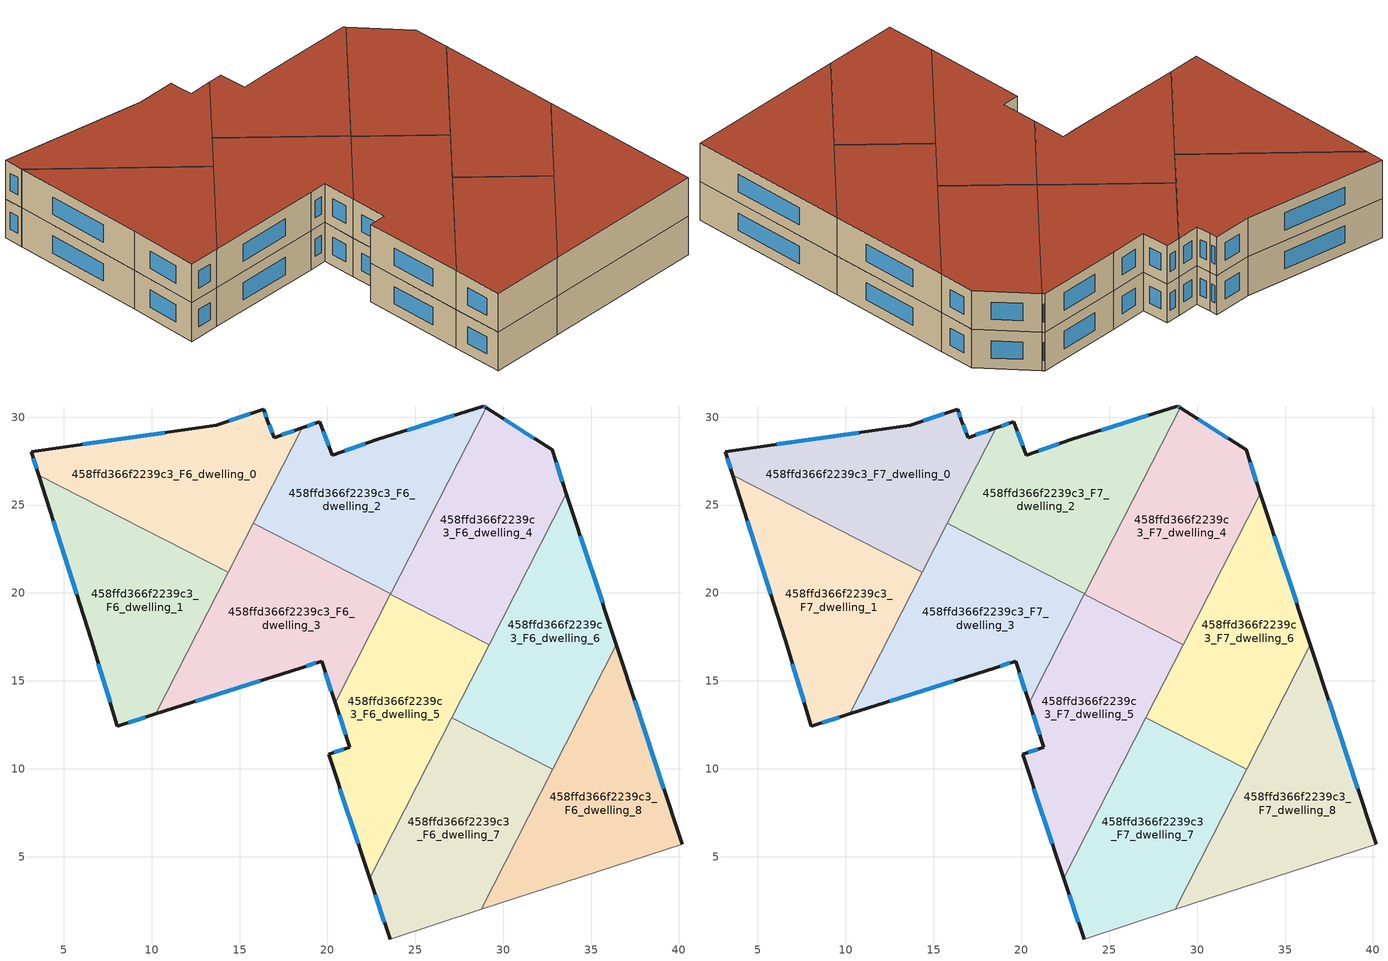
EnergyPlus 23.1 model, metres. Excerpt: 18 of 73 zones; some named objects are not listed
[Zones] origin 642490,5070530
458ffd366f2239c3_F6_dwelling_0
 floor to 458ffd366f2239c3_F5_dwelling_0 (EU_floor_Construction): 18.57,29.39 14.37,21.19 3.58,26.71 3.16,28.04 13.67,29.54 16.37,30.44 16.57,29.84 16.97,28.84 z18
 wall outside (EU_wall_Construction): 18.57,29.39 16.97,28.84 16.57,29.84 16.37,30.44 13.67,29.54 3.16,28.04 3.58,26.71 z18:21
 wall to 458ffd366f2239c3_F6_dwelling_1 (EU_wall_Construction): 3.58,26.71 14.37,21.19 z18:21
 wall to 458ffd366f2239c3_F6_dwelling_2 (EU_wall_Construction): 15.79,23.96 18.57,29.39 z18:21
 wall to 458ffd366f2239c3_F6_dwelling_3 (EU_wall_Construction): 14.37,21.19 15.79,23.96 z18:21
 window (EU_Window_Construction): 15.62,30.19 14.42,29.79 / 16.51,30.01 16.42,30.27 / 16.86,29.12 16.68,29.56 / 18.13,29.24 17.41,28.99 / 3.28,27.67 3.47,27.08 / 10.76,29.12 6.07,28.46 z18.83:20.17
458ffd366f2239c3_F6_dwelling_1
 floor to 458ffd366f2239c3_F5_dwelling_1 (EU_floor_Construction): 14.37,21.19 10.24,13.12 8.06,12.43 6.56,17.33 3.58,26.71 z18
 wall outside (EU_wall_Construction): 3.58,26.71 6.56,17.33 8.06,12.43 10.24,13.12 z18:21
 wall to 458ffd366f2239c3_F6_dwelling_3 (EU_wall_Construction): 10.24,13.12 14.37,21.19 z18:21
 window (EU_Window_Construction): 8.66,12.62 9.64,12.93 / 6.97,15.98 7.64,13.79 / 4.41,24.11 5.73,19.93 z18.83:20.17
458ffd366f2239c3_F6_dwelling_2
 floor to 458ffd366f2239c3_F5_dwelling_2 (EU_floor_Construction): 29.02,30.54 23.61,19.96 15.79,23.96 18.57,29.39 19.57,29.74 20.27,27.84 22.87,28.74 28.88,30.64 z18
 wall outside (EU_wall_Construction): 29.02,30.54 28.88,30.64 22.87,28.74 20.27,27.84 19.57,29.74 18.57,29.39 z18:21
 wall to 458ffd366f2239c3_F6_dwelling_3 (EU_wall_Construction): 15.79,23.96 23.61,19.96 z18:21
 wall to 458ffd366f2239c3_F6_dwelling_4 (EU_wall_Construction): 23.61,19.96 29.02,30.54 z18:21
 window (EU_Window_Construction): 22.15,28.49 20.99,28.09 / 27.22,30.11 24.54,29.26 / 28.98,30.57 28.92,30.61 / 19.29,29.64 18.85,29.49 / 20.08,28.36 19.76,29.21 z18.83:20.17
458ffd366f2239c3_F6_dwelling_3
 floor to 458ffd366f2239c3_F5_dwelling_3 (EU_floor_Construction): 23.61,19.96 20.44,13.76 19.67,16.13 18.47,15.73 10.24,13.12 15.79,23.96 z18
 wall outside (EU_wall_Construction): 10.24,13.12 18.47,15.73 19.67,16.13 20.44,13.76 z18:21
 wall to 458ffd366f2239c3_F6_dwelling_5 (EU_wall_Construction): 20.44,13.76 23.58,19.91 z18:21
 wall to 458ffd366f2239c3_F6_dwelling_4 (EU_wall_Construction): 23.58,19.91 23.61,19.96 z18:21
 window (EU_Window_Construction): 18.8,15.84 19.33,16.02 / 12.52,13.84 16.19,15.01 / 19.88,15.47 20.22,14.42 z18.83:20.17
458ffd366f2239c3_F6_dwelling_4
 floor to 458ffd366f2239c3_F5_dwelling_4 (EU_floor_Construction): 32.78,28.13 33.6,25.65 29.2,17.04 23.58,19.91 29.02,30.54 z18
 wall outside (EU_wall_Construction): 33.6,25.65 32.78,28.13 29.02,30.54 z18:21
 wall to 458ffd366f2239c3_F6_dwelling_5 (EU_wall_Construction): 23.58,19.91 29.2,17.04 z18:21
 wall to 458ffd366f2239c3_F6_dwelling_6 (EU_wall_Construction): 29.2,17.04 33.6,25.65 z18:21
 window (EU_Window_Construction): 31.74,28.8 30.06,29.88 / 33.37,26.34 33.01,27.45 z18.83:20.17
458ffd366f2239c3_F6_dwelling_5
 floor to 458ffd366f2239c3_F5_dwelling_5 (EU_floor_Construction): 29.2,17.04 22.41,3.78 20.07,10.83 21.27,11.22 20.44,13.76 23.58,19.91 z18
 wall outside (EU_wall_Construction): 20.44,13.76 21.27,11.22 20.07,10.83 22.41,3.78 z18:21
 wall to 458ffd366f2239c3_F6_dwelling_7 (EU_wall_Construction): 22.41,3.78 27.08,12.9 z18:21
 wall to 458ffd366f2239c3_F6_dwelling_6 (EU_wall_Construction): 27.08,12.9 29.2,17.04 z18:21
 window (EU_Window_Construction): 20.93,11.11 20.4,10.94 / 20.67,13.06 21.04,11.93 / 20.72,8.87 21.76,5.73 z18.83:20.17
458ffd366f2239c3_F6_dwelling_6
 floor to 458ffd366f2239c3_F5_dwelling_6 (EU_floor_Construction): 33.6,25.65 36.44,17.05 32.81,9.97 27.08,12.9 z18
 wall outside (EU_wall_Construction): 36.44,17.05 33.6,25.65 z18:21
 wall to 458ffd366f2239c3_F6_dwelling_7 (EU_wall_Construction): 27.08,12.9 32.81,9.97 z18:21
 wall to 458ffd366f2239c3_F6_dwelling_8 (EU_wall_Construction): 32.81,9.97 36.44,17.05 z18:21
 window (EU_Window_Construction): 35.65,19.43 34.39,23.27 z18.83:20.17
458ffd366f2239c3_F6_dwelling_7
 floor to 458ffd366f2239c3_F5_dwelling_7 (EU_floor_Construction): 32.81,9.97 28.74,2 23.56,0.32 22.41,3.78 27.08,12.9 z18
 wall outside (EU_wall_Construction): 22.41,3.78 23.56,0.32 z18:21
 wall adiabatic (EU_wall_Construction): 23.56,0.32 28.74,2 z18:21
 wall to 458ffd366f2239c3_F6_dwelling_8 (EU_wall_Construction): 28.74,2 32.81,9.97 z18:21
 window (EU_Window_Construction): 22.73,2.82 23.25,1.28 z18.83:20.17
458ffd366f2239c3_F6_dwelling_8
 floor to 458ffd366f2239c3_F5_dwelling_8 (EU_floor_Construction): 36.44,17.05 40.18,5.72 28.74,2 z18
 wall outside (EU_wall_Construction): 40.18,5.72 36.44,17.05 z18:21
 wall adiabatic (EU_wall_Construction): 28.74,2 40.18,5.72 z18:21
 window (EU_Window_Construction): 39.14,8.85 37.47,13.91 z18.83:20.17
458ffd366f2239c3_F7_dwelling_0
 floor to 458ffd366f2239c3_F6_dwelling_0 (EU_floor_Construction): 18.57,29.39 14.37,21.19 3.58,26.71 3.16,28.04 13.67,29.54 16.37,30.44 16.57,29.84 16.97,28.84 z21
 wall outside (EU_wall_Construction): 18.57,29.39 16.97,28.84 16.57,29.84 16.37,30.44 13.67,29.54 3.16,28.04 3.58,26.71 z21:24
 wall to 458ffd366f2239c3_F7_dwelling_1 (EU_wall_Construction): 3.58,26.71 14.37,21.19 z21:24
 wall to 458ffd366f2239c3_F7_dwelling_2 (EU_wall_Construction): 15.79,23.96 18.57,29.39 z21:24
 wall to 458ffd366f2239c3_F7_dwelling_3 (EU_wall_Construction): 14.37,21.19 15.79,23.96 z21:24
 window (EU_Window_Construction): 15.62,30.19 14.42,29.79 / 16.51,30.01 16.42,30.27 / 16.86,29.12 16.68,29.56 / 18.13,29.24 17.41,28.99 / 3.28,27.67 3.47,27.08 / 10.76,29.12 6.07,28.46 z21.83:23.17
 roof outside (EU_roof_Construction): 14.37,21.19 18.57,29.39 16.97,28.84 16.57,29.84 16.37,30.44 13.67,29.54 3.16,28.04 3.58,26.71 z24
458ffd366f2239c3_F7_dwelling_1
 floor to 458ffd366f2239c3_F6_dwelling_1 (EU_floor_Construction): 14.37,21.19 10.24,13.12 8.06,12.43 6.56,17.33 3.58,26.71 z21
 wall outside (EU_wall_Construction): 3.58,26.71 6.56,17.33 8.06,12.43 10.24,13.12 z21:24
 wall to 458ffd366f2239c3_F7_dwelling_3 (EU_wall_Construction): 10.24,13.12 14.37,21.19 z21:24
 window (EU_Window_Construction): 8.66,12.62 9.64,12.93 / 6.97,15.98 7.64,13.79 / 4.41,24.11 5.73,19.93 z21.83:23.17
 roof outside (EU_roof_Construction): 10.24,13.12 14.37,21.19 3.58,26.71 6.56,17.33 8.06,12.43 z24
458ffd366f2239c3_F7_dwelling_2
 floor to 458ffd366f2239c3_F6_dwelling_2 (EU_floor_Construction): 29.02,30.54 23.61,19.96 15.79,23.96 18.57,29.39 19.57,29.74 20.27,27.84 22.87,28.74 28.88,30.64 z21
 wall outside (EU_wall_Construction): 29.02,30.54 28.88,30.64 22.87,28.74 20.27,27.84 19.57,29.74 18.57,29.39 z21:24
 wall to 458ffd366f2239c3_F7_dwelling_3 (EU_wall_Construction): 15.79,23.96 23.61,19.96 z21:24
 wall to 458ffd366f2239c3_F7_dwelling_4 (EU_wall_Construction): 23.61,19.96 29.02,30.54 z21:24
 window (EU_Window_Construction): 22.15,28.49 20.99,28.09 / 27.22,30.11 24.54,29.26 / 28.98,30.57 28.92,30.61 / 19.29,29.64 18.85,29.49 / 20.08,28.36 19.76,29.21 z21.83:23.17
 roof outside (EU_roof_Construction): 23.61,19.96 29.02,30.54 28.88,30.64 22.87,28.74 20.27,27.84 19.57,29.74 18.57,29.39 15.79,23.96 z24
458ffd366f2239c3_F7_dwelling_3
 floor to 458ffd366f2239c3_F6_dwelling_3 (EU_floor_Construction): 23.61,19.96 20.44,13.76 19.67,16.13 18.47,15.73 10.24,13.12 15.79,23.96 z21
 wall outside (EU_wall_Construction): 10.24,13.12 18.47,15.73 19.67,16.13 20.44,13.76 z21:24
 wall to 458ffd366f2239c3_F7_dwelling_5 (EU_wall_Construction): 20.44,13.76 23.58,19.91 z21:24
 wall to 458ffd366f2239c3_F7_dwelling_4 (EU_wall_Construction): 23.58,19.91 23.61,19.96 z21:24
 window (EU_Window_Construction): 18.8,15.84 19.33,16.02 / 12.52,13.84 16.19,15.01 / 19.88,15.47 20.22,14.42 z21.83:23.17
 roof outside (EU_roof_Construction): 20.44,13.76 23.61,19.96 15.79,23.96 10.24,13.12 18.47,15.73 19.67,16.13 z24
458ffd366f2239c3_F7_dwelling_4
 floor to 458ffd366f2239c3_F6_dwelling_4 (EU_floor_Construction): 32.78,28.13 33.6,25.65 29.2,17.04 23.58,19.91 29.02,30.54 z21
 wall outside (EU_wall_Construction): 33.6,25.65 32.78,28.13 29.02,30.54 z21:24
 wall to 458ffd366f2239c3_F7_dwelling_5 (EU_wall_Construction): 23.58,19.91 29.2,17.04 z21:24
 wall to 458ffd366f2239c3_F7_dwelling_6 (EU_wall_Construction): 29.2,17.04 33.6,25.65 z21:24
 window (EU_Window_Construction): 31.74,28.8 30.06,29.88 / 33.37,26.34 33.01,27.45 z21.83:23.17
 roof outside (EU_roof_Construction): 29.2,17.04 33.6,25.65 32.78,28.13 29.02,30.54 23.58,19.91 z24
458ffd366f2239c3_F7_dwelling_5
 floor to 458ffd366f2239c3_F6_dwelling_5 (EU_floor_Construction): 29.2,17.04 22.41,3.78 20.07,10.83 21.27,11.22 20.44,13.76 23.58,19.91 z21
 wall outside (EU_wall_Construction): 20.44,13.76 21.27,11.22 20.07,10.83 22.41,3.78 z21:24
 wall to 458ffd366f2239c3_F7_dwelling_7 (EU_wall_Construction): 22.41,3.78 27.08,12.9 z21:24
 wall to 458ffd366f2239c3_F7_dwelling_6 (EU_wall_Construction): 27.08,12.9 29.2,17.04 z21:24
 window (EU_Window_Construction): 20.93,11.11 20.4,10.94 / 20.67,13.06 21.04,11.93 / 20.72,8.87 21.76,5.73 z21.83:23.17
 roof outside (EU_roof_Construction): 22.41,3.78 29.2,17.04 23.58,19.91 20.44,13.76 21.27,11.22 20.07,10.83 z24
458ffd366f2239c3_F7_dwelling_6
 floor to 458ffd366f2239c3_F6_dwelling_6 (EU_floor_Construction): 33.6,25.65 36.44,17.05 32.81,9.97 27.08,12.9 z21
 wall outside (EU_wall_Construction): 36.44,17.05 33.6,25.65 z21:24
 wall to 458ffd366f2239c3_F7_dwelling_7 (EU_wall_Construction): 27.08,12.9 32.81,9.97 z21:24
 wall to 458ffd366f2239c3_F7_dwelling_8 (EU_wall_Construction): 32.81,9.97 36.44,17.05 z21:24
 window (EU_Window_Construction): 35.65,19.43 34.39,23.27 z21.83:23.17
 roof outside (EU_roof_Construction): 32.81,9.97 36.44,17.05 33.6,25.65 27.08,12.9 z24
458ffd366f2239c3_F7_dwelling_7
 floor to 458ffd366f2239c3_F6_dwelling_7 (EU_floor_Construction): 32.81,9.97 28.74,2 23.56,0.32 22.41,3.78 27.08,12.9 z21
 wall outside (EU_wall_Construction): 22.41,3.78 23.56,0.32 z21:24
 wall adiabatic (EU_wall_Construction): 23.56,0.32 28.74,2 z21:24
 wall to 458ffd366f2239c3_F7_dwelling_8 (EU_wall_Construction): 28.74,2 32.81,9.97 z21:24
 window (EU_Window_Construction): 22.73,2.82 23.25,1.28 z21.83:23.17
 roof outside (EU_roof_Construction): 28.74,2 32.81,9.97 27.08,12.9 22.41,3.78 23.56,0.32 z24
458ffd366f2239c3_F7_dwelling_8
 floor to 458ffd366f2239c3_F6_dwelling_8 (EU_floor_Construction): 36.44,17.05 40.18,5.72 28.74,2 z21
 wall outside (EU_wall_Construction): 40.18,5.72 36.44,17.05 z21:24
 wall adiabatic (EU_wall_Construction): 28.74,2 40.18,5.72 z21:24
 window (EU_Window_Construction): 39.14,8.85 37.47,13.91 z21.83:23.17
 roof outside (EU_roof_Construction): 40.18,5.72 36.44,17.05 28.74,2 z24
[Building]
EU S2 Campaign: North Axis=0; Terrain=City; Solar Distribution=FullExterior
[Site:Location]
Lyon-Bron: Latitude=45.75; Longitude=5; Time Zone=1; Elevation=198
[SizingPeriod:WeatherFileDays]
AnnualSizingPeriod: Begin Month=1; Begin Day of Month=1; End Month=12; End Day of Month=31; Day of Week for Start Day=Monday; Use Weather File Daylight Saving Period=No; Use Weather File Rain and Snow Indicators=No
[MATERIAL]
EU_InternalMass_Material: Roughness=MediumRough; Thickness=0.1; Conductivity=1; Density=1800; Specific Heat=900; Thermal Absorptance=0.9; Solar Absorptance=0.7; Visible Absorptance=0.7
[MATERIAL:NOMASS] Roughness=MediumRough; Thermal Absorptance=0.9; Solar Absorptance=0.7; Visible Absorptance=0.7
Name | Thermal Resistance
EU_wall_NoMass | 1.97775
EU_roof_NoMass | 1.81626
EU_floor_NoMass | 1.84812
[WINDOWMATERIAL:SIMPLEGLAZINGSYSTEM]
EU_Window_SimpleGlazing: UFactor=3.27502; Solar Heat Gain Coefficient=0.76; Visible Transmittance=0.76
[CONSTRUCTION]
EU_wall_Construction: EU_wall_NoMass
EU_roof_Construction: EU_roof_NoMass
EU_floor_Construction: EU_floor_NoMass
EU_Window_Construction: EU_Window_SimpleGlazing
EU_InternalMass_Construction: EU_InternalMass_Material
[ZONE] Type=1; Multiplier=1; Ceiling Height=autocalculate; Floor Area=autocalculate; Part of Total Floor Area=Yes
Name | Volume
458ffd366f2239c3_F6_dwelling_0; 458ffd366f2239c3_F7_dwelling_0; 458ffd366f2239c3_F6_dwelling_1; 458ffd366f2239c3_F7_dwelling_1 | 215.369
458ffd366f2239c3_F6_dwelling_2; 458ffd366f2239c3_F7_dwelling_2 | 215.364
458ffd366f2239c3_F6_dwelling_3; 458ffd366f2239c3_F7_dwelling_3 | 215.371
458ffd366f2239c3_F6_dwelling_4; 458ffd366f2239c3_F7_dwelling_4 | 215.389
458ffd366f2239c3_F6_dwelling_5; 458ffd366f2239c3_F7_dwelling_5 | 215.372
458ffd366f2239c3_F6_dwelling_6; 458ffd366f2239c3_F7_dwelling_6 | 215.366
458ffd366f2239c3_F6_dwelling_7; 458ffd366f2239c3_F7_dwelling_7 | 215.373
458ffd366f2239c3_F6_dwelling_8; 458ffd366f2239c3_F7_dwelling_8 | 215.355
[INTERNALMASS] Construction=EU_InternalMass_Construction
Name | Zone or ZoneList | Surface Area
458ffd366f2239c3_F6_dwelling_0_EU_InternalMass | 458ffd366f2239c3_F6_dwelling_0 | 71.7899
458ffd366f2239c3_F6_dwelling_1_EU_InternalMass | 458ffd366f2239c3_F6_dwelling_1 | 71.791
458ffd366f2239c3_F6_dwelling_2_EU_InternalMass | 458ffd366f2239c3_F6_dwelling_2 | 71.7869
458ffd366f2239c3_F6_dwelling_3_EU_InternalMass | 458ffd366f2239c3_F6_dwelling_3 | 71.7896
458ffd366f2239c3_F6_dwelling_4_EU_InternalMass | 458ffd366f2239c3_F6_dwelling_4 | 71.7968
458ffd366f2239c3_F6_dwelling_5_EU_InternalMass | 458ffd366f2239c3_F6_dwelling_5 | 71.7907
458ffd366f2239c3_F6_dwelling_6_EU_InternalMass | 458ffd366f2239c3_F6_dwelling_6 | 71.7875
458ffd366f2239c3_F6_dwelling_7_EU_InternalMass | 458ffd366f2239c3_F6_dwelling_7 | 71.7907
458ffd366f2239c3_F6_dwelling_8_EU_InternalMass | 458ffd366f2239c3_F6_dwelling_8 | 71.785
458ffd366f2239c3_F7_dwelling_0_EU_InternalMass | 458ffd366f2239c3_F7_dwelling_0 | 71.7899
458ffd366f2239c3_F7_dwelling_1_EU_InternalMass | 458ffd366f2239c3_F7_dwelling_1 | 71.791
458ffd366f2239c3_F7_dwelling_2_EU_InternalMass | 458ffd366f2239c3_F7_dwelling_2 | 71.7869
458ffd366f2239c3_F7_dwelling_3_EU_InternalMass | 458ffd366f2239c3_F7_dwelling_3 | 71.7896
458ffd366f2239c3_F7_dwelling_4_EU_InternalMass | 458ffd366f2239c3_F7_dwelling_4 | 71.7968
458ffd366f2239c3_F7_dwelling_5_EU_InternalMass | 458ffd366f2239c3_F7_dwelling_5 | 71.7907
458ffd366f2239c3_F7_dwelling_6_EU_InternalMass | 458ffd366f2239c3_F7_dwelling_6 | 71.7875
458ffd366f2239c3_F7_dwelling_7_EU_InternalMass | 458ffd366f2239c3_F7_dwelling_7 | 71.7907
458ffd366f2239c3_F7_dwelling_8_EU_InternalMass | 458ffd366f2239c3_F7_dwelling_8 | 71.785
[OTHEREQUIPMENT] Fuel Type=Electricity; Design Level Calculation Method=Watts/Area; Power per Zone Floor Area=1; Fraction Latent=0; Fraction Radiant=0; Fraction Lost=0; Carbon Dioxide Generation Rate=0; EndUse Subcategory=EU_Step8_InternalGains
Name | Zone or ZoneList or Space or SpaceList | Schedule
EU_Step8_InternalGain_458ffd366f2239c3_F6_dwelling_0_f000 | 458ffd366f2239c3_F6_dwelling_0 | EU_Step8_GainSchedule_458ffd366f2239c3_F6_dwelling_0_f000
EU_Step8_InternalGain_458ffd366f2239c3_F6_dwelling_1_f000 | 458ffd366f2239c3_F6_dwelling_1 | EU_Step8_GainSchedule_458ffd366f2239c3_F6_dwelling_1_f000
EU_Step8_InternalGain_458ffd366f2239c3_F6_dwelling_2_f000 | 458ffd366f2239c3_F6_dwelling_2 | EU_Step8_GainSchedule_458ffd366f2239c3_F6_dwelling_2_f000
EU_Step8_InternalGain_458ffd366f2239c3_F6_dwelling_3_f000 | 458ffd366f2239c3_F6_dwelling_3 | EU_Step8_GainSchedule_458ffd366f2239c3_F6_dwelling_3_f000
EU_Step8_InternalGain_458ffd366f2239c3_F6_dwelling_4_f000 | 458ffd366f2239c3_F6_dwelling_4 | EU_Step8_GainSchedule_458ffd366f2239c3_F6_dwelling_4_f000
EU_Step8_InternalGain_458ffd366f2239c3_F6_dwelling_5_f000 | 458ffd366f2239c3_F6_dwelling_5 | EU_Step8_GainSchedule_458ffd366f2239c3_F6_dwelling_5_f000
EU_Step8_InternalGain_458ffd366f2239c3_F6_dwelling_6_f000 | 458ffd366f2239c3_F6_dwelling_6 | EU_Step8_GainSchedule_458ffd366f2239c3_F6_dwelling_6_f000
EU_Step8_InternalGain_458ffd366f2239c3_F6_dwelling_7_f000 | 458ffd366f2239c3_F6_dwelling_7 | EU_Step8_GainSchedule_458ffd366f2239c3_F6_dwelling_7_f000
EU_Step8_InternalGain_458ffd366f2239c3_F6_dwelling_8_f000 | 458ffd366f2239c3_F6_dwelling_8 | EU_Step8_GainSchedule_458ffd366f2239c3_F6_dwelling_8_f000
EU_Step8_InternalGain_458ffd366f2239c3_F7_dwelling_0_f000 | 458ffd366f2239c3_F7_dwelling_0 | EU_Step8_GainSchedule_458ffd366f2239c3_F7_dwelling_0_f000
EU_Step8_InternalGain_458ffd366f2239c3_F7_dwelling_1_f000 | 458ffd366f2239c3_F7_dwelling_1 | EU_Step8_GainSchedule_458ffd366f2239c3_F7_dwelling_1_f000
EU_Step8_InternalGain_458ffd366f2239c3_F7_dwelling_2_f000 | 458ffd366f2239c3_F7_dwelling_2 | EU_Step8_GainSchedule_458ffd366f2239c3_F7_dwelling_2_f000
EU_Step8_InternalGain_458ffd366f2239c3_F7_dwelling_3_f000 | 458ffd366f2239c3_F7_dwelling_3 | EU_Step8_GainSchedule_458ffd366f2239c3_F7_dwelling_3_f000
EU_Step8_InternalGain_458ffd366f2239c3_F7_dwelling_4_f000 | 458ffd366f2239c3_F7_dwelling_4 | EU_Step8_GainSchedule_458ffd366f2239c3_F7_dwelling_4_f000
EU_Step8_InternalGain_458ffd366f2239c3_F7_dwelling_5_f000 | 458ffd366f2239c3_F7_dwelling_5 | EU_Step8_GainSchedule_458ffd366f2239c3_F7_dwelling_5_f000
EU_Step8_InternalGain_458ffd366f2239c3_F7_dwelling_6_f000 | 458ffd366f2239c3_F7_dwelling_6 | EU_Step8_GainSchedule_458ffd366f2239c3_F7_dwelling_6_f000
EU_Step8_InternalGain_458ffd366f2239c3_F7_dwelling_7_f000 | 458ffd366f2239c3_F7_dwelling_7 | EU_Step8_GainSchedule_458ffd366f2239c3_F7_dwelling_7_f000
EU_Step8_InternalGain_458ffd366f2239c3_F7_dwelling_8_f000 | 458ffd366f2239c3_F7_dwelling_8 | EU_Step8_GainSchedule_458ffd366f2239c3_F7_dwelling_8_f000
[ZONEVENTILATION:DESIGNFLOWRATE] Schedule=EU_AlwaysOn; Design Flow Rate Calculation Method=AirChanges/Hour; Air Changes per Hour=0.759424; Ventilation Type=Natural; Fan Pressure Rise=0; Fan Total Efficiency=1; Constant Term Coefficient=1; Temperature Term Coefficient=0; Velocity Term Coefficient=0; Velocity Squared Term Coefficient=0; Minimum Indoor Temperature=-100; Maximum Indoor Temperature=100; Delta Temperature=-100; Minimum Outdoor Temperature=-100; Maximum Outdoor Temperature=100; Maximum Wind Speed=40
Name | Zone or ZoneList or Space or SpaceList
EU_ConstantAir_458ffd366f2239c3_F6_dwelling_0 | 458ffd366f2239c3_F6_dwelling_0
EU_ConstantAir_458ffd366f2239c3_F6_dwelling_1 | 458ffd366f2239c3_F6_dwelling_1
EU_ConstantAir_458ffd366f2239c3_F6_dwelling_2 | 458ffd366f2239c3_F6_dwelling_2
EU_ConstantAir_458ffd366f2239c3_F6_dwelling_3 | 458ffd366f2239c3_F6_dwelling_3
EU_ConstantAir_458ffd366f2239c3_F6_dwelling_4 | 458ffd366f2239c3_F6_dwelling_4
EU_ConstantAir_458ffd366f2239c3_F6_dwelling_5 | 458ffd366f2239c3_F6_dwelling_5
EU_ConstantAir_458ffd366f2239c3_F6_dwelling_6 | 458ffd366f2239c3_F6_dwelling_6
EU_ConstantAir_458ffd366f2239c3_F6_dwelling_7 | 458ffd366f2239c3_F6_dwelling_7
EU_ConstantAir_458ffd366f2239c3_F6_dwelling_8 | 458ffd366f2239c3_F6_dwelling_8
EU_ConstantAir_458ffd366f2239c3_F7_dwelling_0 | 458ffd366f2239c3_F7_dwelling_0
EU_ConstantAir_458ffd366f2239c3_F7_dwelling_1 | 458ffd366f2239c3_F7_dwelling_1
EU_ConstantAir_458ffd366f2239c3_F7_dwelling_2 | 458ffd366f2239c3_F7_dwelling_2
EU_ConstantAir_458ffd366f2239c3_F7_dwelling_3 | 458ffd366f2239c3_F7_dwelling_3
EU_ConstantAir_458ffd366f2239c3_F7_dwelling_4 | 458ffd366f2239c3_F7_dwelling_4
EU_ConstantAir_458ffd366f2239c3_F7_dwelling_5 | 458ffd366f2239c3_F7_dwelling_5
EU_ConstantAir_458ffd366f2239c3_F7_dwelling_6 | 458ffd366f2239c3_F7_dwelling_6
EU_ConstantAir_458ffd366f2239c3_F7_dwelling_7 | 458ffd366f2239c3_F7_dwelling_7
EU_ConstantAir_458ffd366f2239c3_F7_dwelling_8 | 458ffd366f2239c3_F7_dwelling_8
[HVACTEMPLATE:ZONE:IDEALLOADSAIRSYSTEM] System Availability Schedule=EU_AlwaysOn; Maximum Heating Supply Air Temperature=50; Minimum Cooling Supply Air Temperature=13; Maximum Heating Supply Air Humidity Ratio=0.0156; Minimum Cooling Supply Air Humidity Ratio=0.0077; Heating Limit=NoLimit; Cooling Limit=NoLimit; Heating Availability Schedule=EU_AlwaysOn; Cooling Availability Schedule=EU_CoolingOff; Dehumidification Control Type=ConstantSensibleHeatRatio; Cooling Sensible Heat Ratio=0.7; Dehumidification Setpoint=60; Humidification Control Type=None; Humidification Setpoint=30; Outdoor Air Method=None; Outdoor Air Flow Rate per Person=0.00944; Outdoor Air Flow Rate per Zone Floor Area=0; Outdoor Air Flow Rate per Zone=0; Demand Controlled Ventilation Type=None; Outdoor Air Economizer Type=NoEconomizer; Heat Recovery Type=None; Sensible Heat Recovery Effectiveness=0.7; Latent Heat Recovery Effectiveness=0.65
Name | Template Thermostat
458ffd366f2239c3_F6_dwelling_0 | EU_HeatOnly_458ffd366f2239c3_F6_dwelling_0
458ffd366f2239c3_F6_dwelling_1 | EU_HeatOnly_458ffd366f2239c3_F6_dwelling_1
458ffd366f2239c3_F6_dwelling_2 | EU_HeatOnly_458ffd366f2239c3_F6_dwelling_2
458ffd366f2239c3_F6_dwelling_3 | EU_HeatOnly_458ffd366f2239c3_F6_dwelling_3
458ffd366f2239c3_F6_dwelling_4 | EU_HeatOnly_458ffd366f2239c3_F6_dwelling_4
458ffd366f2239c3_F6_dwelling_5 | EU_HeatOnly_458ffd366f2239c3_F6_dwelling_5
458ffd366f2239c3_F6_dwelling_6 | EU_HeatOnly_458ffd366f2239c3_F6_dwelling_6
458ffd366f2239c3_F6_dwelling_7 | EU_HeatOnly_458ffd366f2239c3_F6_dwelling_7
458ffd366f2239c3_F6_dwelling_8 | EU_HeatOnly_458ffd366f2239c3_F6_dwelling_8
458ffd366f2239c3_F7_dwelling_0 | EU_HeatOnly_458ffd366f2239c3_F7_dwelling_0
458ffd366f2239c3_F7_dwelling_1 | EU_HeatOnly_458ffd366f2239c3_F7_dwelling_1
458ffd366f2239c3_F7_dwelling_2 | EU_HeatOnly_458ffd366f2239c3_F7_dwelling_2
458ffd366f2239c3_F7_dwelling_3 | EU_HeatOnly_458ffd366f2239c3_F7_dwelling_3
458ffd366f2239c3_F7_dwelling_4 | EU_HeatOnly_458ffd366f2239c3_F7_dwelling_4
458ffd366f2239c3_F7_dwelling_5 | EU_HeatOnly_458ffd366f2239c3_F7_dwelling_5
458ffd366f2239c3_F7_dwelling_6 | EU_HeatOnly_458ffd366f2239c3_F7_dwelling_6
458ffd366f2239c3_F7_dwelling_7 | EU_HeatOnly_458ffd366f2239c3_F7_dwelling_7
458ffd366f2239c3_F7_dwelling_8 | EU_HeatOnly_458ffd366f2239c3_F7_dwelling_8
[SIZING:ZONE] Zone Cooling Design Supply Air Temperature Input Method=SupplyAirTemperature; Zone Cooling Design Supply Air Temperature=13; Zone Heating Design Supply Air Temperature Input Method=SupplyAirTemperature; Zone Heating Design Supply Air Temperature=50; Zone Cooling Design Supply Air Humidity Ratio=0.008; Zone Heating Design Supply Air Humidity Ratio=0.008; Cooling Design Air Flow Method=DesignDay; Cooling Design Air Flow Rate=0; Cooling Minimum Air Flow per Zone Floor Area=0.000762; Cooling Minimum Air Flow=0; Cooling Minimum Air Flow Fraction=0.2; Heating Design Air Flow Method=DesignDay; Heating Design Air Flow Rate=0; Heating Maximum Air Flow per Zone Floor Area=0.002032; Heating Maximum Air Flow=0.141576; Heating Maximum Air Flow Fraction=0.3; Account for Dedicated Outdoor Air System=No; Dedicated Outdoor Air System Control Strategy=NeutralSupplyAir; Dedicated Outdoor Air Low Setpoint Temperature for Design=autosize; Dedicated Outdoor Air High Setpoint Temperature for Design=autosize; Zone Load Sizing Method=Sensible Load Only No Latent Load; Zone Latent Cooling Design Supply Air Humidity Ratio Input Method=HumidityRatioDifference; Zone Cooling Design Supply Air Humidity Ratio Difference=0.005; Zone Latent Heating Design Supply Air Humidity Ratio Input Method=HumidityRatioDifference; Zone Humidification Design Supply Air Humidity Ratio Difference=0.005
458ffd366f2239c3_F6_dwelling_0; 458ffd366f2239c3_F6_dwelling_1; 458ffd366f2239c3_F6_dwelling_2; 458ffd366f2239c3_F6_dwelling_3; 458ffd366f2239c3_F6_dwelling_4; 458ffd366f2239c3_F6_dwelling_5; 458ffd366f2239c3_F6_dwelling_6; 458ffd366f2239c3_F6_dwelling_7; 458ffd366f2239c3_F6_dwelling_8; 458ffd366f2239c3_F7_dwelling_0; 458ffd366f2239c3_F7_dwelling_1; 458ffd366f2239c3_F7_dwelling_2; 458ffd366f2239c3_F7_dwelling_3; 458ffd366f2239c3_F7_dwelling_4; 458ffd366f2239c3_F7_dwelling_5; 458ffd366f2239c3_F7_dwelling_6; 458ffd366f2239c3_F7_dwelling_7; 458ffd366f2239c3_F7_dwelling_8
[SCHEDULE:CONSTANT]
Name | Hourly Value
EU_AlwaysOn | 1
EU_CoolingOff | 0
[SCHEDULE:FILE] Column Number=1; Rows to Skip at Top=0; Number of Hours of Data=8760; Column Separator=Comma; Interpolate to Timestep=No; Minutes per Item=60; Adjust Schedule for Daylight Savings=Yes
Name | File
EU_Step8_GainSchedule_458ffd366f2239c3_F6_dwelling_0_f000 | ../../schedules/458ffd366f2239c3/458ffd366f2239c3_F6_dwelling_0_f000_gain.csv
EU_Step8_GainSchedule_458ffd366f2239c3_F6_dwelling_1_f000 | ../../schedules/458ffd366f2239c3/458ffd366f2239c3_F6_dwelling_1_f000_gain.csv
EU_Step8_GainSchedule_458ffd366f2239c3_F6_dwelling_2_f000 | ../../schedules/458ffd366f2239c3/458ffd366f2239c3_F6_dwelling_2_f000_gain.csv
EU_Step8_GainSchedule_458ffd366f2239c3_F6_dwelling_3_f000 | ../../schedules/458ffd366f2239c3/458ffd366f2239c3_F6_dwelling_3_f000_gain.csv
EU_Step8_GainSchedule_458ffd366f2239c3_F6_dwelling_4_f000 | ../../schedules/458ffd366f2239c3/458ffd366f2239c3_F6_dwelling_4_f000_gain.csv
EU_Step8_GainSchedule_458ffd366f2239c3_F6_dwelling_5_f000 | ../../schedules/458ffd366f2239c3/458ffd366f2239c3_F6_dwelling_5_f000_gain.csv
EU_Step8_GainSchedule_458ffd366f2239c3_F6_dwelling_6_f000 | ../../schedules/458ffd366f2239c3/458ffd366f2239c3_F6_dwelling_6_f000_gain.csv
EU_Step8_GainSchedule_458ffd366f2239c3_F6_dwelling_7_f000 | ../../schedules/458ffd366f2239c3/458ffd366f2239c3_F6_dwelling_7_f000_gain.csv
EU_Step8_GainSchedule_458ffd366f2239c3_F6_dwelling_8_f000 | ../../schedules/458ffd366f2239c3/458ffd366f2239c3_F6_dwelling_8_f000_gain.csv
EU_Step8_GainSchedule_458ffd366f2239c3_F7_dwelling_0_f000 | ../../schedules/458ffd366f2239c3/458ffd366f2239c3_F7_dwelling_0_f000_gain.csv
EU_Step8_GainSchedule_458ffd366f2239c3_F7_dwelling_1_f000 | ../../schedules/458ffd366f2239c3/458ffd366f2239c3_F7_dwelling_1_f000_gain.csv
EU_Step8_GainSchedule_458ffd366f2239c3_F7_dwelling_2_f000 | ../../schedules/458ffd366f2239c3/458ffd366f2239c3_F7_dwelling_2_f000_gain.csv
EU_Step8_GainSchedule_458ffd366f2239c3_F7_dwelling_3_f000 | ../../schedules/458ffd366f2239c3/458ffd366f2239c3_F7_dwelling_3_f000_gain.csv
EU_Step8_GainSchedule_458ffd366f2239c3_F7_dwelling_4_f000 | ../../schedules/458ffd366f2239c3/458ffd366f2239c3_F7_dwelling_4_f000_gain.csv
EU_Step8_GainSchedule_458ffd366f2239c3_F7_dwelling_5_f000 | ../../schedules/458ffd366f2239c3/458ffd366f2239c3_F7_dwelling_5_f000_gain.csv
EU_Step8_GainSchedule_458ffd366f2239c3_F7_dwelling_6_f000 | ../../schedules/458ffd366f2239c3/458ffd366f2239c3_F7_dwelling_6_f000_gain.csv
EU_Step8_GainSchedule_458ffd366f2239c3_F7_dwelling_7_f000 | ../../schedules/458ffd366f2239c3/458ffd366f2239c3_F7_dwelling_7_f000_gain.csv
EU_Step8_GainSchedule_458ffd366f2239c3_F7_dwelling_8_f000 | ../../schedules/458ffd366f2239c3/458ffd366f2239c3_F7_dwelling_8_f000_gain.csv
